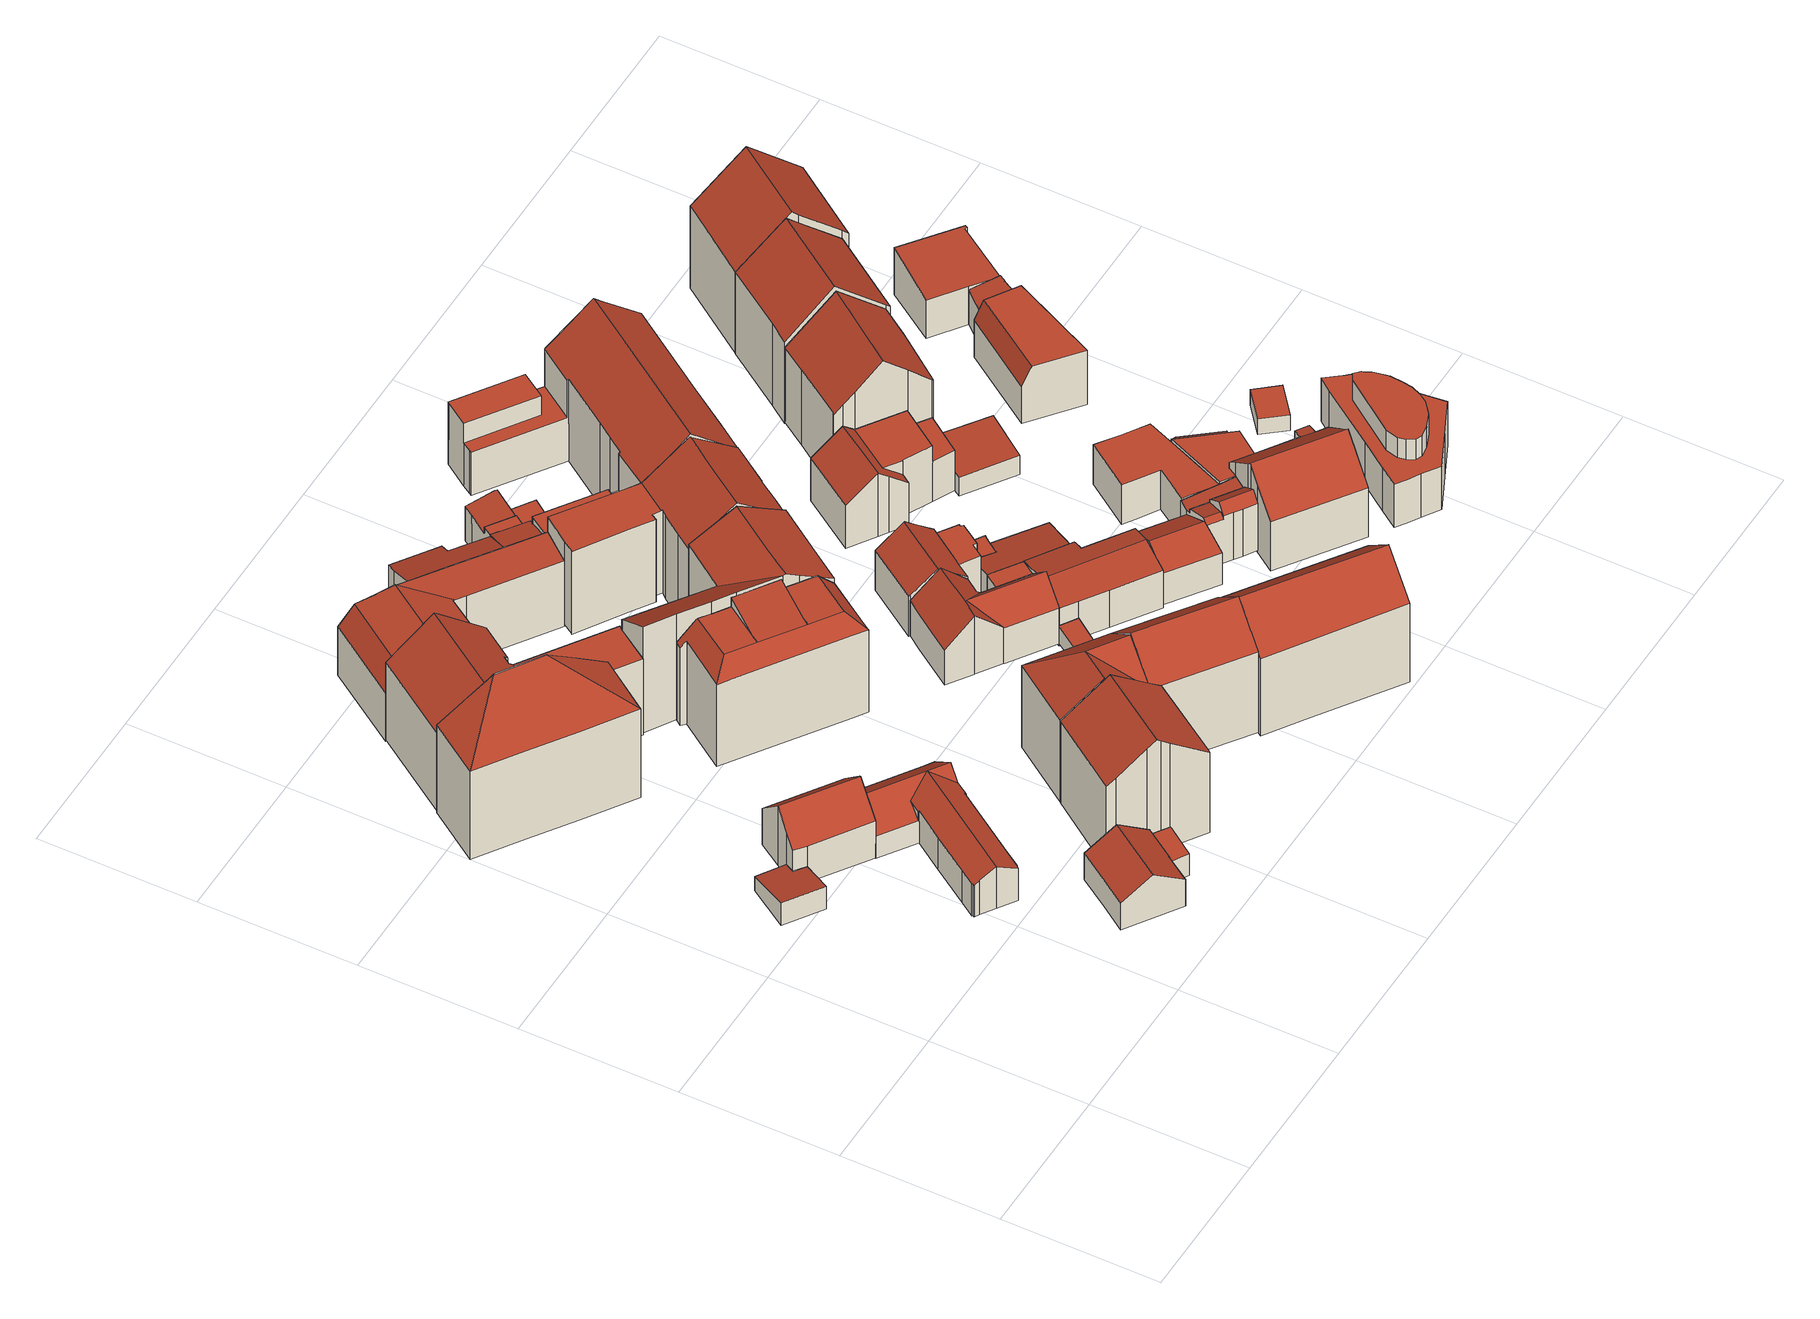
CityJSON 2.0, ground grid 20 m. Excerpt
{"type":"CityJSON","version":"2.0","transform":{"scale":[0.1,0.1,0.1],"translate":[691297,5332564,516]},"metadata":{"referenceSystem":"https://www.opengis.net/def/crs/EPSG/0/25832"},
"CityObjects":{
"building1":{"type":"Building","attributes":{"Gemeindeschluessel":"09162000","HoeheDach":"520.421","HoeheGrund":"516.874","Methode":"2000","NiedrigsteTraufeDesGebaeudes":"518.991","Geometrietyp2DReferenz":"3000","function":"31001_2000","roofType":"2100","measuredHeight":3.55},"geometry":[{"type":"MultiSurface","lod":"2","boundaries":[[[0,1,2,3]],[[1,4,5,2]],[[6,7,5,4]],[[8,9,3,2,5,7]],[[8,7,6,10]],[[10,11,9,8]],[[0,3,9,11]],[[11,10,6,4,1,0]]],"semantics":{"surfaces":[{"type":"WallSurface"},{"type":"RoofSurface"},{"type":"GroundSurface"}],"values":[0,0,0,1,0,0,0,2]}}]},
"building2":{"type":"Building","attributes":{"Gemeindeschluessel":"09162000","HoeheDach":"526.202","HoeheGrund":"516.848","Methode":"2000","NiedrigsteTraufeDesGebaeudes":"522.546","Geometrietyp2DReferenz":"3000","function":"31001_1000","roofType":"3100","measuredHeight":9.35,"storeysAboveGround":2},"geometry":[{"type":"MultiSurface","lod":"2","boundaries":[[[12,13,14,15,16]],[[12,16,1,4,6,17,18,19]],[[6,20,21,17]],[[18,22,23,19]],[[1,24,25,4]],[[19,23,13,12]],[[16,15,24,1]],[[24,15,14,21,20,25]],[[4,25,20,6]],[[14,13,23,22,21]],[[17,21,22,18]]],"semantics":{"surfaces":[{"type":"WallSurface"},{"type":"GroundSurface"},{"type":"RoofSurface"}],"values":[0,1,0,0,0,0,0,2,0,2,0]}}]},
"building3":{"type":"Building","attributes":{"Gemeindeschluessel":"09162000","HoeheDach":"534.670","HoeheGrund":"516.420","Methode":"2000","NiedrigsteTraufeDesGebaeudes":"530.045","Geometrietyp2DReferenz":"3000","function":"31001_1000","roofType":"2100","measuredHeight":18.25,"storeysAboveGround":4},"geometry":[{"type":"MultiSurface","lod":"2","boundaries":[[[26,27,28,29]],[[30,31,32,33,34,35,36,37,38,39,26,29]],[[32,31,30,40,41,42,43,33]],[[40,28,27,44]],[[45,46,47,48,43]],[[35,47,46,36]],[[45,49,44,27,26,39,38,37,36,46]],[[34,48,47,35]],[[42,41,40,44,49,45,43]],[[30,29,28,40]],[[43,48,34,33]]],"semantics":{"surfaces":[{"type":"WallSurface"},{"type":"GroundSurface"},{"type":"RoofSurface"}],"values":[0,1,0,2,2,0,0,0,2,0,0]}}]},
"building4":{"type":"Building","attributes":{"Gemeindeschluessel":"09162000","HoeheDach":"523.417","HoeheGrund":"516.740","Methode":"1000","NiedrigsteTraufeDesGebaeudes":"520.023","Geometrietyp2DReferenz":"3000","function":"31001_1000","roofType":"3100","measuredHeight":6.68,"storeysAboveGround":1},"geometry":[{"type":"MultiSurface","lod":"2","boundaries":[[[50,51,52,53,54,55]],[[56,50,55,57,58,59]],[[60,61,62,63,64]],[[65,62,61,66]],[[58,67,68,69,70,59]],[[63,71,72,64]],[[73,74,60,64,72,53,52]],[[66,61,60,74]],[[71,63,62,65,75,76]],[[77,76,75,78,69,68]],[[66,74,73,52,51,50,56,59,70,69,78,75,65]],[[57,79,77,68,67,58]],[[55,54,53,72,71,76,77,79,57]]],"semantics":{"surfaces":[{"type":"WallSurface"},{"type":"RoofSurface"},{"type":"GroundSurface"}],"values":[0,0,1,0,0,0,0,0,0,0,2,1,1]}}]},
"building5":{"type":"Building","attributes":{"Gemeindeschluessel":"09162000","HoeheDach":"523.202","HoeheGrund":"516.786","Methode":"2000","NiedrigsteTraufeDesGebaeudes":"520.043","Geometrietyp2DReferenz":"3000","function":"31001_1000","roofType":"3200","measuredHeight":6.42,"storeysAboveGround":2},"geometry":[{"type":"MultiSurface","lod":"2","boundaries":[[[80,81,82,83]],[[84,85,81,80]],[[86,87,88,89]],[[90,91,92,93]],[[94,95,96,97]],[[98,99,100,101]],[[102,103,99,98]],[[104,105,106,107]],[[108,109,110,111]],[[112,113,95,94]],[[107,106,113,112]],[[101,100,114,115]],[[97,96,85,84]],[[111,110,87,86]],[[116,89,88,117,118,119]],[[120,121,114,100,99,103,122]],[[123,124,91,90]],[[115,114,121,125]],[[81,120,126,117,88,87,110,109,92,91,124,82]],[[81,85,96,95,113,106,105,127,120]],[[104,107,112,94,97,84,80,83,123,90,93,108,111,86,89,116,102,98,101,115,125]],[[118,117,126]],[[93,92,109,108]],[[102,116,119,122,103]],[[83,82,124,123]],[[127,121,120]],[[120,122,119,118,126]],[[105,104,125,121,127]]],"semantics":{"surfaces":[{"type":"WallSurface"},{"type":"RoofSurface"},{"type":"GroundSurface"}],"values":[0,0,0,0,0,0,0,0,0,0,0,0,0,0,0,1,0,0,1,1,2,0,0,0,0,1,1,0]}}]},
"building6":{"type":"Building","attributes":{"Gemeindeschluessel":"09162000","HoeheDach":"533.600","HoeheGrund":"516.664","Methode":"2000","NiedrigsteTraufeDesGebaeudes":"528.500","Geometrietyp2DReferenz":"3000","function":"31001_1000","roofType":"3100","measuredHeight":16.94,"storeysAboveGround":4},"geometry":[{"type":"MultiSurface","lod":"2","boundaries":[[[128,129,130,131]],[[132,133,134,135]],[[136,137,138,130,129,139,140,141,142,143,144]],[[145,146,147,148]],[[149,131,130,138,150]],[[151,141,140,152]],[[149,150,146,145]],[[153,142,141,151]],[[148,147,133,132]],[[134,133,147,146,150,138,137]],[[152,140,139,154]],[[155,156,157,158]],[[159,155,158,160,153,151,152,154,128,131,149,145,148,132,135]],[[155,159,136,144,156]],[[158,157,161,160]],[[154,139,129,128]],[[159,135,134,137,136]],[[156,144,143,161,157]],[[153,160,161,143,142]]],"semantics":{"surfaces":[{"type":"WallSurface"},{"type":"RoofSurface"},{"type":"GroundSurface"}],"values":[0,0,1,0,0,0,0,0,0,1,0,0,2,0,0,0,0,1,0]}}]},
"building7":{"type":"Building","attributes":{"Gemeindeschluessel":"09162000","HoeheDach":"534.110","HoeheGrund":"516.892","Methode":"2000","NiedrigsteTraufeDesGebaeudes":"529.421","Geometrietyp2DReferenz":"3000","function":"31001_1000","roofType":"3100","measuredHeight":17.22,"storeysAboveGround":4},"geometry":[{"type":"MultiSurface","lod":"2","boundaries":[[[162,163,164,165]],[[165,164,166,167]],[[168,169,170,171]],[[172,173,174,163,162]],[[175,176,177,178]],[[173,170,169,179,177,176,180,181,174]],[[182,179,169,168]],[[183,180,176,175]],[[178,177,179,182]],[[167,166,184,185]],[[171,170,173,172]],[[164,163,174,181,184,166]],[[185,184,181,180,183]],[[185,183,175,178,182,168,171,172,162,165,167]]],"semantics":{"surfaces":[{"type":"WallSurface"},{"type":"RoofSurface"},{"type":"GroundSurface"}],"values":[0,0,0,0,0,1,0,0,0,0,0,1,0,2]}}]},
"building8":{"type":"Building","attributes":{"Gemeindeschluessel":"09162000","HoeheDach":"533.040","HoeheGrund":"516.910","Methode":"2000","NiedrigsteTraufeDesGebaeudes":"528.950","Geometrietyp2DReferenz":"3000","function":"31001_1000","roofType":"2100","measuredHeight":16.13,"storeysAboveGround":3},"geometry":[{"type":"MultiSurface","lod":"2","boundaries":[[[186,187,188,189,190,191]],[[192,193,194]],[[195,196,197,198,199,200,201,202,203,204,205,206,207,208,209,210,211,190,189,188]],[[212,213,214,215,216,192,194]],[[217,216,215,209,208,207,218]],[[219,220,221,201,200,199]],[[211,222,191,190]],[[223,224,225,226,227,228,221,220,219]],[[212,229,213]],[[230,231,232,233,229,193,223,219]],[[192,216,217]],[[203,227,226,204]],[[193,192,217,218,224,223]],[[194,193,229,212]],[[196,195,188,187,234,235]],[[198,197,196,235,232,231,230,219,199]],[[233,186,191,222,236,213,229]],[[202,201,221,228,227,203]],[[214,236,222,211,210,209,215]],[[225,224,218,207,206,205,204,226]],[[236,214,213]],[[232,235,234,187,186,233]]],"semantics":{"surfaces":[{"type":"WallSurface"},{"type":"GroundSurface"},{"type":"RoofSurface"}],"values":[0,0,1,2,0,0,0,2,0,2,0,0,2,0,0,0,2,0,0,0,0,2]}}]},
"building9":{"type":"Building","attributes":{"Gemeindeschluessel":"09162000","HoeheDach":"533.740","HoeheGrund":"517.000","Methode":"2000","NiedrigsteTraufeDesGebaeudes":"529.667","Geometrietyp2DReferenz":"3000","function":"31001_1000","roofType":"3100","measuredHeight":16.74},"geometry":[{"type":"MultiSurface","lod":"2","boundaries":[[[237,238,239,240,241,242]],[[243,244,245,246]],[[247,248,239,238]],[[249,247,238,237,242,250,251]],[[240,243,246,241]],[[239,248,243,240]],[[250,246,245,251]],[[248,247,249,251,245,244]],[[242,241,246,250]],[[248,244,243]]],"semantics":{"surfaces":[{"type":"WallSurface"},{"type":"RoofSurface"},{"type":"GroundSurface"}],"values":[0,1,0,2,1,1,0,0,0,1]}}]},
"building10":{"type":"Building","attributes":{"Gemeindeschluessel":"09162000","HoeheDach":"527.300","HoeheGrund":"516.351","Methode":"2000","NiedrigsteTraufeDesGebaeudes":"523.870","Geometrietyp2DReferenz":"3000","function":"31001_1000","roofType":"3100","measuredHeight":10.95,"storeysAboveGround":3},"geometry":[{"type":"MultiSurface","lod":"2","boundaries":[[[252,253,254,255,256,257]],[[258,259,260,261]],[[262,263,264,265]],[[266,267,268,269,270]],[[271,272,273,274,267,266,264,263,275,258,261,276]],[[252,257,270,269,277,278]],[[274,273,278,277,279]],[[274,279,268,267]],[[273,272,253,252,278]],[[263,262,280,275]],[[275,280,259,258]],[[253,272,271,254]],[[261,260,281,276]],[[264,266,270,257,256,265]],[[255,254,271,276,281]],[[269,268,279,277]],[[262,265,256,255,281,260,259,280]]],"semantics":{"surfaces":[{"type":"RoofSurface"},{"type":"WallSurface"},{"type":"GroundSurface"}],"values":[0,1,1,1,2,0,1,1,1,1,1,1,1,1,1,0,0]}}]},
"building11":{"type":"Building","attributes":{"Gemeindeschluessel":"09162000","HoeheDach":"533.567","HoeheGrund":"516.980","Methode":"1000","NiedrigsteTraufeDesGebaeudes":"530.061","Geometrietyp2DReferenz":"3000","function":"31001_1000","roofType":"3100","measuredHeight":16.59,"storeysAboveGround":4},"geometry":[{"type":"MultiSurface","lod":"2","boundaries":[[[282,283,284,285]],[[284,283,286,287,288,289,290,291,292]],[[293,294,295,296]],[[289,294,293,297,298,290]],[[299,300,301,302,296,295]],[[303,304,305,306]],[[292,291,290,298,307,308]],[[305,304,309,300,299,310,311]],[[312,286,283,282]],[[313,287,286,312]],[[314,303,306,315,316,313,312,282,285,308,307,298,297,293,296,302,301]],[[316,315,306,305,311,288,287,313]],[[303,314,301,300,309,304]],[[288,311,310,299,295,294,289]],[[285,284,292,308]]],"semantics":{"surfaces":[{"type":"WallSurface"},{"type":"RoofSurface"},{"type":"GroundSurface"}],"values":[0,1,0,0,0,0,0,1,0,0,2,0,0,1,0]}}]},
"building12":{"type":"Building","attributes":{"Gemeindeschluessel":"09162000","HoeheDach":"526.362","HoeheGrund":"516.680","Methode":"2000","NiedrigsteTraufeDesGebaeudes":"524.317","Geometrietyp2DReferenz":"3000","function":"31001_2000","roofType":"2100","measuredHeight":9.68},"geometry":[{"type":"MultiSurface","lod":"2","boundaries":[[[317,318,319,320]],[[321,322,323,324]],[[325,326,327,328,319,318,323,322,329]],[[324,323,318,317]],[[330,326,325,331]],[[320,319,328,332]],[[333,321,324,317,320,332,334,330,331]],[[333,329,322,321]],[[332,328,327,334]],[[331,325,329,333]],[[334,327,326,330]]],"semantics":{"surfaces":[{"type":"WallSurface"},{"type":"RoofSurface"},{"type":"GroundSurface"}],"values":[0,0,1,0,0,0,2,0,0,0,0]}}]},
"building13":{"type":"Building","attributes":{"Gemeindeschluessel":"09162000","HoeheDach":"534.043","HoeheGrund":"517.070","Methode":"1000","NiedrigsteTraufeDesGebaeudes":"529.436","Geometrietyp2DReferenz":"3000","function":"31001_1000","roofType":"3100","measuredHeight":16.97,"storeysAboveGround":6},"geometry":[{"type":"MultiSurface","lod":"2","boundaries":[[[335,336,337,338,339,245,340]],[[339,338,341,342,343,245]],[[344,345,346,347,348,349,350,343,342,341]],[[177,351,335,340,352]],[[352,340,245,343,350,349]],[[348,347,351,177,352,349]],[[351,347,346,345,344,341,338,337,336,335]]],"semantics":{"surfaces":[{"type":"RoofSurface"},{"type":"WallSurface"},{"type":"GroundSurface"}],"values":[0,1,2,0,1,1,1]}}]},
"building14":{"type":"Building","attributes":{"Gemeindeschluessel":"09162000","HoeheDach":"526.069","HoeheGrund":"516.646","Methode":"2000","NiedrigsteTraufeDesGebaeudes":"521.933","Geometrietyp2DReferenz":"3000","function":"31001_2000","roofType":"2100","measuredHeight":9.42},"geometry":[{"type":"MultiSurface","lod":"2","boundaries":[[[353,354,355,356,357,358,359]],[[360,359,358,361]],[[362,356,355,363]],[[364,365,366,367]],[[368,369,370,371]],[[364,372,357,356,362,369,368,365]],[[373,353,359,360]],[[374,354,353,373]],[[363,375,370,369,362]],[[374,376,375,363,355,354]],[[361,358,357,372]],[[376,377,378,371,370,375]],[[376,374,373,360,361,372,364,367,379,377]],[[371,378,380,366,365,368]],[[367,366,380,379]],[[379,380,378,377]]],"semantics":{"surfaces":[{"type":"RoofSurface"},{"type":"WallSurface"},{"type":"GroundSurface"}],"values":[0,1,1,1,1,1,1,1,0,1,1,1,2,0,1,1]}}]},
"building15":{"type":"Building","attributes":{"Gemeindeschluessel":"09162000","HoeheDach":"525.768","HoeheGrund":"516.770","Methode":"2000","NiedrigsteTraufeDesGebaeudes":"522.120","Geometrietyp2DReferenz":"3000","function":"31001_1000","roofType":"3100","measuredHeight":9,"storeysAboveGround":2},"geometry":[{"type":"MultiSurface","lod":"2","boundaries":[[[381,382,383,384,385,386,387]],[[388,389,390,391,392,393]],[[394,395,396,397,398,399,400,401,402]],[[403,404,405,382,381,406,407]],[[404,403,408,389,388,393,409,410,411,412,413,414,415,416,417,418,419,420,421,405]],[[387,422,406,381]],[[423,407,406,422,424]],[[416,425,426,417]],[[408,427,390,389]],[[419,385,384,420]],[[410,394,402,411]],[[398,425,416,415,414,399]],[[391,390,427,407,423,424]],[[421,383,382,405]],[[427,408,403,407]],[[392,391,424,422,428,426,425,398,397,396,395]],[[409,393,392,395,394,410]],[[402,401,400,399,414,413,412,411]],[[386,428,422,387]],[[428,386,385,419,418,417,426]],[[420,384,383,421]]],"semantics":{"surfaces":[{"type":"RoofSurface"},{"type":"WallSurface"},{"type":"GroundSurface"}],"values":[0,1,0,1,2,1,0,1,1,1,1,1,0,1,1,0,1,1,1,1,1]}}]},
"building16":{"type":"Building","attributes":{"Gemeindeschluessel":"09162000","HoeheDach":"534.022","HoeheGrund":"516.835","Methode":"2000","NiedrigsteTraufeDesGebaeudes":"529.605","Geometrietyp2DReferenz":"3000","function":"31001_1000","roofType":"3100","measuredHeight":17.19,"storeysAboveGround":4},"geometry":[{"type":"MultiSurface","lod":"2","boundaries":[[[429,430,431,432,433,434,435,436,437]],[[438,439,440,441]],[[442,443,444,445]],[[446,447,448,433,432,431]],[[449,450,451,452]],[[453,434,433,448]],[[454,440,439,455,456,457,451,450,458,459]],[[445,444,460,461]],[[459,458,450,449,462,463]],[[437,436,435,464,465,456,455,460,444,443,466]],[[446,431,430,467]],[[468,469,429,437,466,470]],[[471,465,464,472]],[[467,430,429,469]],[[435,434,453,473,472,464]],[[457,456,465,471,474,475,452,451]],[[476,441,440,454,459,463]],[[477,461,460,455,439,438]],[[447,446,467,469,468,470,442,445,461,477,438,441,476,463,462,449,452,475,474,471,472,473,453,448]],[[470,466,443,442]]],"semantics":{"surfaces":[{"type":"RoofSurface"},{"type":"WallSurface"},{"type":"GroundSurface"}],"values":[0,1,1,1,1,1,0,1,1,0,1,1,1,1,1,1,1,1,2,1]}}]},
"building17":{"type":"Building","attributes":{"Gemeindeschluessel":"09162000","HoeheDach":"519.639","HoeheGrund":"516.960","Methode":"3100","NiedrigsteTraufeDesGebaeudes":"519.639","Geometrietyp2DReferenz":"3000","function":"31001_2000","roofType":"1000","measuredHeight":2.68},"geometry":[{"type":"MultiSurface","lod":"2","boundaries":[[[478,479,480,481]],[[482,483,484,485]],[[483,482,486,479,478]],[[479,486,487,480]],[[481,480,487,485,484]],[[486,482,485,487]],[[483,478,481,484]]],"semantics":{"surfaces":[{"type":"WallSurface"},{"type":"RoofSurface"},{"type":"GroundSurface"}],"values":[0,0,1,0,2,0,0]}}]},
"building18":{"type":"Building","attributes":{"Gemeindeschluessel":"09162000","HoeheDach":"534.024","HoeheGrund":"517.150","Methode":"1000","NiedrigsteTraufeDesGebaeudes":"529.073","Geometrietyp2DReferenz":"3000","function":"31001_1000","roofType":"3100","measuredHeight":16.87,"storeysAboveGround":4},"geometry":[{"type":"MultiSurface","lod":"2","boundaries":[[[488,489,490,491,492,493]],[[491,490,494,495,351,496,492]],[[492,496,351,347,497,493]],[[498,499,489,488,493,497,347,500,345,341,501]],[[351,495,502,503,341,345,500,347]],[[490,489,499,498,504,494]],[[341,503,505,501]],[[494,504,505,503,502,495]],[[501,505,504,498]]],"semantics":{"surfaces":[{"type":"WallSurface"},{"type":"RoofSurface"},{"type":"GroundSurface"}],"values":[0,1,0,2,0,0,0,1,0]}}]},
"building19":{"type":"Building","attributes":{"Gemeindeschluessel":"09162000","HoeheDach":"519.351","HoeheGrund":"516.651","Methode":"2000","NiedrigsteTraufeDesGebaeudes":"519.351","Geometrietyp2DReferenz":"3000","function":"31001_2000","roofType":"1000","measuredHeight":2.7,"storeysAboveGround":1},"geometry":[{"type":"MultiSurface","lod":"2","boundaries":[[[506,507,508,509]],[[510,509,508,511]],[[512,507,506,513]],[[511,508,507,512]],[[510,511,512,513]],[[513,506,509,510]]],"semantics":{"surfaces":[{"type":"RoofSurface"},{"type":"WallSurface"},{"type":"GroundSurface"}],"values":[0,1,1,1,2,1]}}]},
"building20":{"type":"Building","attributes":{"Gemeindeschluessel":"09162000","HoeheDach":"525.710","HoeheGrund":"516.680","Methode":"2000","NiedrigsteTraufeDesGebaeudes":"519.800","Geometrietyp2DReferenz":"3000","function":"31001_1000","roofType":"3100","measuredHeight":9.03,"storeysAboveGround":2},"geometry":[{"type":"MultiSurface","lod":"2","boundaries":[[[514,515,516,517]],[[518,519,520,521]],[[522,523,524,525]],[[526,527,528,529,530,531,532,533]],[[534,523,522,535,536,537]],[[538,533,532,516,515]],[[539,529,528,540]],[[532,531,541,542,517,516]],[[543,544,545,546]],[[525,524,547,548]],[[549,550,520,519,551,545,544,539,540]],[[525,548,552,553,554,555,556,557,558,559,514,517,542,541,560,561,543,546,562,563,564,536,535,522]],[[559,538,515,514]],[[555,554,549,540,528,527,556]],[[564,565,537,536]],[[558,557,526,533,538,559]],[[529,539,544,543,561,560,530]],[[552,548,547,521,520,550,553]],[[556,527,526,557]],[[547,524,523,534,537,565,518,521]],[[541,531,530,560]],[[553,550,549,554]],[[546,545,551,562]],[[519,518,565,564,563,562,551]]],"semantics":{"surfaces":[{"type":"WallSurface"},{"type":"RoofSurface"},{"type":"GroundSurface"}],"values":[0,0,0,1,0,1,0,0,0,0,1,2,0,0,0,0,0,0,0,1,0,0,0,0]}}]},
"building21":{"type":"Building","attributes":{"Gemeindeschluessel":"09162000","HoeheDach":"523.343","HoeheGrund":"516.350","Methode":"1000","NiedrigsteTraufeDesGebaeudes":"522.188","Geometrietyp2DReferenz":"3000","function":"31001_1000","roofType":"3100","measuredHeight":6.99,"storeysAboveGround":2},"geometry":[{"type":"MultiSurface","lod":"2","boundaries":[[[566,567,568,569]],[[570,571,572,573]],[[574,575,576,577,578,579]],[[580,581,582,583]],[[584,568,567,582,581,576,575]],[[585,586,569,568,584,587]],[[588,589,574,579]],[[577,576,581,580]],[[573,572,589,588]],[[586,585,570,573,588,579,578,577,580,583,566,569]],[[583,582,567,566]],[[572,571,587,584,575,574,589]],[[585,587,571,570]]],"semantics":{"surfaces":[{"type":"WallSurface"},{"type":"RoofSurface"},{"type":"GroundSurface"}],"values":[0,0,0,0,1,0,0,0,0,2,0,1,0]}}]},
"building22":{"type":"Building","attributes":{"Gemeindeschluessel":"09162000","HoeheDach":"521.212","HoeheGrund":"516.500","Methode":"1000","NiedrigsteTraufeDesGebaeudes":"519.471","Geometrietyp2DReferenz":"3000","function":"31001_2000","roofType":"2100","measuredHeight":4.71},"geometry":[{"type":"MultiSurface","lod":"2","boundaries":[[[590,591,592,593,594,595,596,597]],[[592,598,599,593]],[[597,600,601,590]],[[594,602,603,595]],[[596,604,600,597]],[[591,605,598,592]],[[593,599,602,594]],[[595,603,604,596]],[[600,604,603,602,599,598,605,601]],[[590,601,605,591]]],"semantics":{"surfaces":[{"type":"GroundSurface"},{"type":"WallSurface"},{"type":"RoofSurface"}],"values":[0,1,1,1,1,1,1,1,2,1]}}]},
"building23":{"type":"Building","attributes":{"Gemeindeschluessel":"09162000","HoeheDach":"534.400","HoeheGrund":"516.656","Methode":"2000","NiedrigsteTraufeDesGebaeudes":"523.450","Geometrietyp2DReferenz":"3000","function":"31001_1000","roofType":"3100","measuredHeight":17.74,"storeysAboveGround":4},"geometry":[{"type":"MultiSurface","lod":"2","boundaries":[[[606,607,608,609]],[[610,611,612,613,606,609,614,615,616,617,618,619,620,621,622,623,624,625,626,627,628,629,630,631,632,633]],[[623,634,635,624]],[[636,637,638,639,635,634,640,641,642,643,644,645,646,647]],[[615,644,643,616]],[[625,639,648,626]],[[649,650,651,652]],[[612,653,649,652,613]],[[628,654,655,629]],[[656,657,658,659]],[[616,643,642,617]],[[660,661,662,655,654,663,648,639,638]],[[631,661,660,632]],[[627,663,654,628]],[[618,617,642,641,664,665]],[[657,666,667,658]],[[630,662,661,631]],[[664,668,669,670,656,659,671,665]],[[672,647,646,673]],[[612,611,636,647,672,653]],[[610,637,636,611]],[[625,624,635,639]],[[606,613,652,651,674,607]],[[675,650,649,653]],[[622,621,667,666,670,669]],[[674,651,650,675]],[[610,633,632,660,638,637]],[[614,609,608,673,646,645]],[[629,655,662,630]],[[664,641,640,668]],[[614,645,644,615]],[[626,648,663,627]],[[618,665,671,619]],[[620,658,667,621]],[[675,653,672,673,608,607,674]],[[670,666,657,656]],[[623,622,669,668,640,634]],[[620,619,671,659,658]]],"semantics":{"surfaces":[{"type":"WallSurface"},{"type":"GroundSurface"},{"type":"RoofSurface"}],"values":[0,1,0,2,0,0,2,0,0,0,0,2,0,0,0,2,0,2,0,0,0,0,0,0,0,0,0,0,0,0,0,0,0,0,2,0,0,0]}}]},
"building24":{"type":"Building","attributes":{"Gemeindeschluessel":"09162000","HoeheDach":"523.714","HoeheGrund":"516.880","Methode":"1000","NiedrigsteTraufeDesGebaeudes":"521.794","Geometrietyp2DReferenz":"3000","function":"31001_1000","roofType":"3100","measuredHeight":6.83,"storeysAboveGround":1},"geometry":[{"type":"MultiSurface","lod":"2","boundaries":[[[676,677,678,679,680,681,682]],[[683,684,677,676,682,685]],[[686,687,679,688]],[[689,690,691,692]],[[693,678,677,684]],[[682,681,680,690,689,694,695,685]],[[688,693,684,683,685,695,694,689,692,686]],[[679,687,691,690,680]],[[688,679,678,693]],[[692,691,687,686]]],"semantics":{"surfaces":[{"type":"RoofSurface"},{"type":"WallSurface"},{"type":"GroundSurface"}],"values":[0,1,1,1,1,1,2,0,1,1]}}]},
"building25":{"type":"Building","attributes":{"Gemeindeschluessel":"09162000","HoeheDach":"526.496","HoeheGrund":"516.726","Methode":"2000","NiedrigsteTraufeDesGebaeudes":"522.890","Geometrietyp2DReferenz":"3000","function":"31001_1000","roofType":"3100","measuredHeight":9.77,"storeysAboveGround":3},"geometry":[{"type":"MultiSurface","lod":"2","boundaries":[[[696,697,698,699]],[[700,701,702,703]],[[704,705,706,707]],[[708,709,701,700]],[[708,710,711,712,713,709]],[[713,712,714]],[[715,716,717,718]],[[719,720,721,722]],[[723,724,720,719]],[[725,726,724,723]],[[698,697,717,716,704,707]],[[721,720,724,726,702]],[[703,702,726,725]],[[727,722,721,728,729]],[[715,727,729,705,704,716]],[[712,711,706,705,729,728,714]],[[710,708,700,703,725,723,719,722,727,715,718,696,699]],[[718,717,697,696]],[[721,702,701,709,713,714,728]],[[710,699,698,707,706,711]]],"semantics":{"surfaces":[{"type":"WallSurface"},{"type":"RoofSurface"},{"type":"GroundSurface"}],"values":[0,0,0,0,0,0,0,0,0,0,1,1,0,0,0,1,2,0,1,0]}}]},
"building26":{"type":"Building","attributes":{"Gemeindeschluessel":"09162000","HoeheDach":"525.200","HoeheGrund":"516.679","Methode":"2000","NiedrigsteTraufeDesGebaeudes":"522.512","Geometrietyp2DReferenz":"3000","function":"31001_2000","roofType":"1000","measuredHeight":8.52},"geometry":[{"type":"MultiSurface","lod":"2","boundaries":[[[730,731,732,733,734,735,736,737,738,739,740,741,742]],[[743,744,745,746,747,748]],[[740,749,750,741]],[[751,752,753,754,678]],[[733,755,756,734]],[[737,736,754,753,745,744,757]],[[741,750,758,742]],[[759,756,755,760,761,762]],[[759,762,747,746,752,751]],[[735,734,756,759,751,678]],[[730,742,758,743,748,763]],[[737,757,764,738]],[[732,760,755,733]],[[730,763,765,731]],[[732,731,765,761,760]],[[739,766,749,740]],[[746,745,753,752]],[[761,765,763,748,747,762]],[[738,764,766,739]],[[743,758,750,749,766,764,757,744]],[[735,678,754,736]]],"semantics":{"surfaces":[{"type":"GroundSurface"},{"type":"WallSurface"},{"type":"RoofSurface"}],"values":[0,1,1,2,1,1,1,2,1,1,1,1,1,1,1,1,2,2,1,2,1]}}]},
"building27":{"type":"Building","attributes":{"Gemeindeschluessel":"09162000","HoeheDach":"522.781","HoeheGrund":"516.700","Methode":"1000","NiedrigsteTraufeDesGebaeudes":"522.781","Geometrietyp2DReferenz":"3000","function":"31001_2000","roofType":"1000","measuredHeight":6.08,"storeysAboveGround":2},"geometry":[{"type":"MultiSurface","lod":"2","boundaries":[[[767,768,769,770]],[[771,772,773,774,767,770]],[[775,776,773,772,777,739]],[[774,773,776,775,778,749,779,780,781,782,768,767]],[[782,781,783,784,769,768]],[[741,785,783,781,780,779]],[[786,740,749,778,775,739]],[[741,779,749,740]],[[785,741,740,786,739,777,772,771,770,769,784,783]]],"semantics":{"surfaces":[{"type":"WallSurface"},{"type":"RoofSurface"},{"type":"GroundSurface"}],"values":[0,0,0,1,0,0,0,0,2]}}]},
"building28":{"type":"Building","attributes":{"Gemeindeschluessel":"09162000","HoeheDach":"528.400","HoeheGrund":"516.435","Methode":"2000","NiedrigsteTraufeDesGebaeudes":"523.711","Geometrietyp2DReferenz":"3000","function":"31001_1000","roofType":"3100","measuredHeight":11.96,"storeysAboveGround":2},"geometry":[{"type":"MultiSurface","lod":"2","boundaries":[[[787,788,789,790]],[[791,792,793,794]],[[795,796,797,798]],[[799,800,797,796,801]],[[790,789,802,803]],[[804,805,806,807]],[[808,803,802,809,810]],[[808,810,811,812]],[[812,811,813,814]],[[815,787,790,803,808,812,814,816,817,795,798,818,804,807,791,794]],[[798,797,800,818]],[[815,794,793,819,820]],[[819,793,792,806,805,799,801,821,822,813,811,810,809]],[[804,818,800,799,805]],[[807,806,792,791]],[[814,813,822,816]],[[795,817,821,801,796]],[[815,820,788,787]],[[820,819,809,802,789,788]],[[816,822,821,817]]],"semantics":{"surfaces":[{"type":"WallSurface"},{"type":"RoofSurface"},{"type":"GroundSurface"}],"values":[0,0,0,1,0,0,0,0,0,2,0,0,1,0,0,0,0,0,1,0]}}]},
"building29":{"type":"Building","attributes":{"Gemeindeschluessel":"09162000","HoeheDach":"519.999","HoeheGrund":"516.687","Methode":"2000","NiedrigsteTraufeDesGebaeudes":"519.603","Geometrietyp2DReferenz":"3000","function":"31001_2000","roofType":"1000","measuredHeight":3.31,"storeysAboveGround":1},"geometry":[{"type":"MultiSurface","lod":"2","boundaries":[[[823,824,825,826,827,828]],[[829,696,718,830,831,832]],[[831,824,823,832]],[[830,825,824,831]],[[832,823,828,829]],[[829,828,827,696]],[[718,826,825,830]],[[696,827,826,718]]],"semantics":{"surfaces":[{"type":"RoofSurface"},{"type":"GroundSurface"},{"type":"WallSurface"}],"values":[0,1,2,2,2,2,2,2]}}]},
"building30":{"type":"Building","attributes":{"Gemeindeschluessel":"09162000","HoeheDach":"534.310","HoeheGrund":"516.812","Methode":"2000","NiedrigsteTraufeDesGebaeudes":"528.403","Geometrietyp2DReferenz":"3000","function":"31001_1000","roofType":"3100","measuredHeight":17.5,"storeysAboveGround":4},"geometry":[{"type":"MultiSurface","lod":"2","boundaries":[[[833,834,835,836]],[[837,838,836,835]],[[839,840,841,842]],[[843,844,845,846]],[[847,848,849,850,851]],[[852,840,839,853,854]],[[849,845,844,841,840,852,850]],[[855,856,834,833]],[[847,855,833,836,838,853,839,842,843,846,848]],[[847,851,856,855]],[[837,835,834,856,851,850,852,854]],[[842,841,844,843]],[[838,837,854,853]],[[846,845,849,848]]],"semantics":{"surfaces":[{"type":"WallSurface"},{"type":"RoofSurface"},{"type":"GroundSurface"}],"values":[0,0,0,0,0,0,1,0,2,0,1,0,0,0]}}]},
"building31":{"type":"Building","attributes":{"Gemeindeschluessel":"09162000","HoeheDach":"523.200","HoeheGrund":"517.027","Methode":"2000","NiedrigsteTraufeDesGebaeudes":"520.300","Geometrietyp2DReferenz":"3000","function":"31001_1000","roofType":"1000","measuredHeight":6.17,"storeysAboveGround":2},"geometry":[{"type":"MultiSurface","lod":"2","boundaries":[[[857,858,859,860]],[[861,862,863,864]],[[865,866,867,868]],[[869,870,864,871]],[[872,873,874,875]],[[875,874,870,869]],[[860,859,876,877]],[[868,867,858,857]],[[871,864,863,866,865]],[[864,870,874,873,878,879,861]],[[877,876,862,861,880]],[[881,878,873,872]],[[859,858,867,866,863,862,876]],[[880,861,879,882]],[[882,879,878,881]],[[871,865,868,857,860,877,880,882,881,872,875,869]]],"semantics":{"surfaces":[{"type":"WallSurface"},{"type":"RoofSurface"},{"type":"GroundSurface"}],"values":[0,0,0,0,0,0,0,0,0,1,0,0,1,0,0,2]}}]},
"building32":{"type":"Building","attributes":{"Gemeindeschluessel":"09162000","HoeheDach":"526.340","HoeheGrund":"516.529","Methode":"2000","NiedrigsteTraufeDesGebaeudes":"523.200","Geometrietyp2DReferenz":"3000","function":"31001_1000","roofType":"1000","measuredHeight":9.81,"storeysAboveGround":3},"geometry":[{"type":"MultiSurface","lod":"2","boundaries":[[[883,884,885,886]],[[887,888,889,890]],[[891,892,888,887]],[[890,889,893,894]],[[895,896,897,898]],[[897,896,899,900,901,902,893,889,888,892,885,884,903,904,905,906]],[[907,904,903,908]],[[909,910,911,912]],[[913,914,915,916]],[[917,918,919,920,912,911]],[[921,900,899,922]],[[919,918,914,913]],[[923,924,925,926,927,928]],[[908,903,884,883]],[[929,905,904,907]],[[913,916,924,923,928,930,931,932,933,909,912,920,919]],[[928,927,934,930]],[[926,925,915,914,918,917,911,910,935,936,937,934,927],[929,907,908,883,886,891,887,890,894,938,939,921,922,895,898,940]],[[886,885,892,891]],[[894,893,902,938]],[[940,906,905,929]],[[939,901,900,921]],[[931,937,936,932]],[[932,936,935,933]],[[898,897,906,940]],[[930,934,937,931]],[[922,899,896,895]],[[938,902,901,939]],[[933,935,910,909]],[[916,915,925,924]]],"semantics":{"surfaces":[{"type":"WallSurface"},{"type":"RoofSurface"},{"type":"GroundSurface"}],"values":[0,0,0,0,0,1,0,0,0,0,0,0,0,0,0,2,0,1,0,0,0,0,0,0,0,0,0,0,0,0]}}]},
"building33":{"type":"Building","attributes":{"Gemeindeschluessel":"09162000","HoeheDach":"535.000","HoeheGrund":"516.610","Methode":"2000","NiedrigsteTraufeDesGebaeudes":"528.800","Geometrietyp2DReferenz":"3000","function":"31001_1000","roofType":"3100","measuredHeight":18.39,"storeysAboveGround":4},"geometry":[{"type":"MultiSurface","lod":"2","boundaries":[[[941,942,943,944]],[[945,946,947,948,949]],[[950,951,952,953]],[[949,948,951,950]],[[954,955,956,957]],[[947,958,952,951,948]],[[957,956,946,945]],[[953,952,958,942,941]],[[944,943,955,954]],[[953,941,944,954,957,945,949,950]],[[946,956,955,943,942,958,947]]],"semantics":{"surfaces":[{"type":"WallSurface"},{"type":"RoofSurface"},{"type":"GroundSurface"}],"values":[0,0,0,0,0,1,0,0,0,2,1]}}]},
"building34":{"type":"Building","attributes":{"Gemeindeschluessel":"09162000","HoeheDach":"525.200","HoeheGrund":"516.786","Methode":"2000","NiedrigsteTraufeDesGebaeudes":"522.506","Geometrietyp2DReferenz":"3000","function":"31001_2000","roofType":"1000","measuredHeight":8.41},"geometry":[{"type":"MultiSurface","lod":"2","boundaries":[[[959,960,961,962,963,964]],[[965,959,964,966]],[[966,964,963,967]],[[968,967,969,970]],[[961,970,969,962]],[[961,960,971,968,970]],[[966,967,968,971,965]],[[962,969,967,963]],[[959,965,971,960]]],"semantics":{"surfaces":[{"type":"GroundSurface"},{"type":"WallSurface"},{"type":"RoofSurface"}],"values":[0,1,1,2,1,1,2,1,1]}}]},
"building35":{"type":"Building","attributes":{"Gemeindeschluessel":"09162000","HoeheDach":"519.451","HoeheGrund":"517.051","Methode":"1000","NiedrigsteTraufeDesGebaeudes":"519.451","Geometrietyp2DReferenz":"3000","function":"31001_2000","roofType":"1000","measuredHeight":2.4,"storeysAboveGround":1},"geometry":[{"type":"MultiSurface","lod":"2","boundaries":[[[972,973,974,975]],[[975,976,977,972]],[[974,978,976,975]],[[973,979,978,974]],[[972,977,979,973]],[[978,979,977,976]]],"semantics":{"surfaces":[{"type":"GroundSurface"},{"type":"WallSurface"},{"type":"RoofSurface"}],"values":[0,1,1,1,1,2]}}]},
"building36":{"type":"Building","attributes":{"Gemeindeschluessel":"09162000","HoeheDach":"535.565","HoeheGrund":"516.724","Methode":"1000","NiedrigsteTraufeDesGebaeudes":"529.332","Geometrietyp2DReferenz":"3000","function":"31001_1000","roofType":"3100","measuredHeight":18.84},"geometry":[{"type":"MultiSurface","lod":"2","boundaries":[[[980,981,982,983]],[[983,982,984,985]],[[986,984,982,981,987,988]],[[989,990,991,992]],[[983,985,993,994,989,992,995,980]],[[988,987,991,990]],[[985,984,986,993]],[[994,993,986,988,990,989]],[[987,981,980,995,992,991]]],"semantics":{"surfaces":[{"type":"WallSurface"},{"type":"RoofSurface"},{"type":"GroundSurface"}],"values":[0,0,1,0,2,1,0,0,0]}}]},
"building37":{"type":"Building","attributes":{"Gemeindeschluessel":"09162000","HoeheDach":"523.014","HoeheGrund":"516.870","Methode":"1000","NiedrigsteTraufeDesGebaeudes":"522.216","Geometrietyp2DReferenz":"3000","function":"31001_2000","roofType":"9999","measuredHeight":6.14},"geometry":[{"type":"MultiSurface","lod":"2","boundaries":[[[996,997,998,999,1000,1001,1002,1003,1004]],[[1005,998,997,1006]],[[1007,1000,999,1008]],[[1008,999,998,1005]],[[1009,1004,1003,1010]],[[1007,1011,1012,1002,1001,1000]],[[1011,1007,1008,1005,1006,1013,1009,1010,1012]],[[1010,1003,1002,1012]],[[1013,1006,997,996,1004,1009]]],"semantics":{"surfaces":[{"type":"RoofSurface"},{"type":"WallSurface"},{"type":"GroundSurface"}],"values":[0,1,1,1,1,1,2,1,1]}}]},
"building38":{"type":"Building","attributes":{"Gemeindeschluessel":"09162000","HoeheDach":"524.081","HoeheGrund":"516.750","Methode":"2000","NiedrigsteTraufeDesGebaeudes":"522.669","Geometrietyp2DReferenz":"3000","function":"31001_2000","roofType":"2100","measuredHeight":7.33},"geometry":[{"type":"MultiSurface","lod":"2","boundaries":[[[1014,1015,1016,1017]],[[1018,1019,1020,1021]],[[1017,1016,1022,1023]],[[1020,1019,1024,1025,1022,1016,1015]],[[1014,1017,1023,1026,1027,1018,1021]],[[1023,1022,1025,1026]],[[1021,1020,1015,1014]],[[1027,1024,1019,1018]],[[1026,1025,1024,1027]]],"semantics":{"surfaces":[{"type":"WallSurface"},{"type":"RoofSurface"},{"type":"GroundSurface"}],"values":[0,0,0,1,2,0,0,0,0]}}]}
},
"vertices":[
[119,393,9],[144,431,9],[144,431,34],[119,393,44],[130,441,9],[130,441,34],[139,454,9],[139,454,30],[106,475,30],[73,424,44],[106,475,9],[73,424,9],
[234,415,9],[234,415,102],[234,414,102],[213,384,66],[213,384,9],[151,471,9],[171,502,9],[255,445,9],[139,454,81],[151,471,102],[171,502,65],[255,445,65],[144,431,65],[130,441,66],
[188,743,4],[188,743,165],[220,721,141],[220,721,4],[174,655,4],[112,696,4],[58,733,4],[1,771,4],[46,838,4],[77,817,4],[100,801,4],[104,799,4],[158,763,4],[158,762,4],[174,655,141],[112,696,141],[58,733,141],[1,771,141],[158,762,187],[104,799,187],[100,801,184],[77,817,165],[46,838,140],[158,763,187],
[314,54,7],[335,86,7],[336,87,7],[336,87,48],[335,86,48],[314,54,48],[281,76,7],[281,76,74],[248,98,48],[248,98,7],[357,73,40],[382,109,40],[383,111,40],[362,125,40],[336,86,40],[383,111,7],[382,109,7],[270,131,48],[296,170,48],[296,170,7],[270,131,7],[362,125,47],[336,86,47],[336,86,7],[357,73,7],[362,125,7],[362,125,48],[329,148,74],[329,148,7],[303,109,74],
[210,232,8],[210,232,72],[193,243,61],[193,243,8],[232,217,8],[232,217,58],[232,317,8],[232,317,57],[257,354,57],[257,354,8],[188,249,8],[188,249,57],[187,250,57],[187,250,8],[235,220,8],[235,220,58],[234,219,58],[234,219,8],[255,445,8],[255,445,40],[333,392,40],[333,392,8],[234,415,8],[234,415,72],[305,322,8],[305,322,57],[304,323,58],[304,323,8],[188,251,8],[188,251,57],[200,269,57],[200,269,8],[247,238,8],[247,238,58],[346,384,40],[346,384,8],[213,384,8],[257,355,56],[257,355,41],[213,384,42],[302,369,72],[326,353,72],[234,414,72],[187,247,8],[187,247,57],[326,353,8],[267,370,56],[315,338,57],
[182,829,7],[182,829,129],[176,820,129],[176,820,7],[220,721,7],[220,721,125],[188,743,125],[188,743,7],[100,801,171],[148,770,125],[180,817,125],[186,827,125],[215,870,125],[212,872,128],[168,903,172],[164,906,176],[95,804,176],[284,739,7],[284,739,125],[256,697,125],[256,697,7],[288,744,7],[288,744,125],[212,872,7],[215,870,7],[168,903,7],[186,827,7],[77,817,7],[77,817,157],[46,838,127],[46,838,7],[100,801,7],[114,939,7],[114,939,127],
[361,128,9],[361,128,172],[330,149,144],[330,149,9],[320,156,136],[320,156,9],[423,84,9],[423,84,134],[383,111,170],[383,111,9],[374,118,9],[374,118,178],[371,121,181],[474,187,9],[474,187,145],[485,179,136],[485,179,9],[425,87,134],[438,211,177],[434,214,181],[425,87,9],[438,211,9],[384,248,136],[384,248,9],
[433,578,156],[449,566,136],[449,566,9],[433,578,9],[415,590,9],[415,590,156],[318,595,156],[312,586,156],[312,586,154],[415,515,9],[404,498,9],[388,509,9],[267,592,9],[251,603,9],[263,620,9],[292,663,9],[291,664,9],[287,668,9],[292,675,9],[296,672,9],[312,661,9],[326,651,9],[346,637,9],[351,634,9],[397,603,9],[398,602,9],[363,551,154],[368,560,156],[397,603,170],[351,634,170],[346,637,170],[346,637,156],[326,651,156],[251,603,136],[263,620,136],[292,663,137],[398,602,156],[278,609,156],[312,661,156],[296,672,136],[292,675,130],[287,668,129],[291,664,136],[363,551,156],[267,592,136],[388,509,137],[404,498,137],[399,526,156],[415,515,136],[404,498,136],[397,603,156],
[429,218,10],[438,211,10],[438,211,169],[429,218,177],[384,249,137],[384,249,10],[455,257,177],[501,226,177],[527,265,137],[437,326,137],[474,187,10],[474,187,137],[501,226,10],[437,326,10],[527,265,10],
[172,900,113],[212,872,106],[250,931,106],[252,929,106],[235,993,113],[235,994,113],[386,888,4],[386,888,113],[362,854,106],[362,854,4],[287,957,113],[287,957,4],[251,982,4],[251,982,113],[215,1007,4],[178,1034,4],[178,1034,79],[194,1022,106],[215,1007,110],[250,931,4],[212,872,4],[168,903,4],[114,939,4],[347,915,4],[264,921,4],[130,928,106],[168,903,112],[114,939,79],[347,915,113],[264,921,106],
[326,651,10],[326,651,174],[292,675,174],[292,675,10],[351,634,175],[398,602,175],[399,601,175],[377,673,142],[284,739,141],[283,737,142],[256,697,175],[378,673,10],[378,673,143],[418,730,143],[418,730,10],[377,673,10],[284,739,10],[466,697,176],[515,663,143],[515,663,10],[466,697,10],[449,566,10],[449,566,143],[415,590,166],[415,590,10],[283,737,10],[256,697,10],[476,606,143],[427,639,176],[401,600,176],[351,634,10],[398,602,10],[476,606,10],[401,600,10],[399,601,10],
[326,1000,7],[326,1000,83],[337,993,83],[337,993,7],[275,1018,7],[275,1018,88],[283,1029,84],[283,1029,7],[287,957,104],[347,915,104],[371,951,88],[329,981,88],[251,982,104],[347,915,7],[287,957,7],[329,981,7],[251,982,7],[371,951,7],
[607,150,180],[607,151,179],[633,190,135],[634,191,134],[594,219,135],[501,226,180],[634,191,11],[594,219,11],[527,265,11],[633,190,11],[607,151,11],[607,150,11],[581,111,11],[485,179,11],[474,187,11],[501,226,11],[581,111,136],[474,187,136],
[386,888,101],[407,918,93],[410,923,91],[379,945,91],[379,945,92],[371,951,91],[347,915,101],[347,915,6],[371,951,6],[379,945,69],[410,923,69],[414,998,6],[414,998,59],[423,1011,59],[423,1011,6],[397,973,59],[397,973,69],[429,951,69],[429,951,67],[379,945,6],[386,888,6],[407,918,6],[417,933,69],[417,933,6],[455,989,6],[455,989,67],[453,991,6],[453,991,67],
[630,419,61],[642,437,61],[610,459,61],[605,462,61],[593,444,61],[577,456,61],[576,455,61],[542,405,8],[596,368,8],[596,368,63],[542,405,63],[541,406,64],[541,406,8],[511,426,97],[512,426,98],[529,450,98],[546,476,98],[558,494,98],[529,516,62],[515,496,62],[498,471,62],[481,446,62],[613,393,8],[630,419,8],[642,437,8],[630,419,62],[613,393,93],[597,368,8],[512,426,8],[511,426,8],[481,446,8],[498,471,8],[515,496,8],[529,516,8],[558,494,8],[585,475,8],[573,458,8],[577,456,8],[593,444,8],[605,462,8],[610,459,8],[576,455,62],[559,430,93],[532,448,93],[585,475,66],[573,458,66],[597,368,63],[577,456,62],
[515,663,136],[530,685,136],[546,710,136],[547,710,136],[579,758,136],[531,790,179],[531,791,180],[498,743,180],[467,697,180],[444,790,8],[444,790,136],[440,783,136],[440,783,8],[433,752,8],[433,752,136],[449,776,136],[449,776,8],[546,710,8],[547,710,8],[579,758,8],[362,854,8],[362,854,136],[386,888,136],[386,888,8],[531,790,8],[412,801,136],[454,784,136],[481,824,136],[462,836,136],[353,840,136],[352,839,136],[455,783,137],[455,783,8],[353,840,8],[352,839,8],[527,793,177],[483,822,138],[418,730,136],[530,685,8],[467,697,8],[515,663,8],[418,730,8],[483,822,8],[527,793,8],[531,791,8],[481,824,8],[462,836,8],[412,801,8],[454,784,8],
[595,324,36],[576,338,36],[576,338,10],[595,324,10],[597,368,36],[617,355,36],[617,355,10],[597,368,10],[596,368,36],[596,368,10],
[628,72,11],[728,4,11],[728,4,133],[628,72,131],[577,106,131],[577,106,11],[755,45,180],[606,149,180],[578,107,131],[578,107,11],[756,46,11],[755,45,11],[606,149,11],[784,87,11],[607,151,178],[634,191,132],[756,46,179],[784,87,132],
[474,937,34],[490,960,34],[457,982,34],[441,959,34],[441,959,7],[457,982,7],[490,960,7],[474,937,7],
[528,517,7],[528,517,69],[572,583,69],[572,583,7],[657,520,38],[657,520,63],[640,494,63],[640,494,38],[676,504,7],[676,504,38],[670,496,38],[670,496,7],[585,475,69],[600,498,69],[600,497,69],[631,543,69],[612,556,87],[602,563,97],[601,563,97],[556,496,97],[675,505,38],[675,505,7],[660,514,7],[660,514,38],[529,516,70],[631,543,63],[600,497,63],[602,563,7],[601,563,7],[631,542,7],[631,542,63],[656,525,63],[656,525,7],[659,480,38],[659,480,7],[625,481,63],[636,497,63],[654,523,63],[640,494,7],[636,497,7],[625,481,7],[600,497,7],[600,498,7],[585,475,7],[556,496,7],[529,516,7],[612,556,7],[631,543,7],[654,523,7],[657,520,7],[662,517,7],[662,517,38],
[686,390,4],[686,390,66],[741,353,66],[741,353,4],[648,334,4],[648,334,62],[617,355,62],[617,355,4],[613,393,70],[619,402,73],[642,437,62],[642,437,4],[619,402,4],[613,393,4],[694,403,4],[694,403,62],[694,402,62],[694,402,4],[726,331,73],[703,297,4],[726,331,4],[703,297,62],[597,368,4],[597,368,62],
[610,459,5],[625,481,5],[636,497,5],[659,480,5],[670,496,5],[730,454,5],[694,403,5],[642,437,5],[636,497,40],[659,480,40],[642,437,52],[610,459,52],[670,496,35],[730,454,35],[694,403,52],[625,481,45],
[407,918,7],[407,918,74],[417,933,74],[417,933,7],[527,793,7],[483,822,7],[462,836,7],[386,888,7],[513,868,7],[528,889,7],[540,908,7],[583,971,7],[485,1038,7],[487,1041,7],[494,1052,7],[515,1083,7],[593,1030,7],[613,1016,7],[640,997,7],[661,983,7],[671,976,7],[710,951,7],[637,843,7],[603,792,7],[589,771,7],[580,758,7],[579,758,7],[531,790,7],[613,1016,134],[640,997,163],[483,822,134],[527,793,179],[531,790,184],[661,983,184],[612,1017,132],[582,972,132],[583,971,134],[540,908,134],[528,889,134],[513,868,134],[512,869,132],[482,823,132],[671,976,173],[462,836,104],[482,866,104],[406,918,104],[386,888,104],[462,836,74],[637,843,133],[603,792,133],[572,999,74],[572,999,104],[494,1052,104],[494,1052,74],[579,758,134],[580,758,133],[589,771,133],[710,951,133],[582,972,74],[485,1038,74],[592,1030,104],[515,1083,104],[612,1017,74],[593,1030,74],[592,1030,74],[487,1041,74],[482,823,74],[512,869,74],[406,918,74],[482,866,74],
[705,296,58],[761,256,58],[775,283,75],[777,287,77],[722,325,77],[713,312,68],[703,297,58],[705,296,9],[761,256,9],[703,297,9],[794,318,9],[794,318,58],[777,287,9],[741,353,9],[741,353,59],[742,354,58],[742,354,9],[775,283,9],[722,325,9],[713,312,9],
[747,581,7],[747,581,69],[721,594,69],[721,594,7],[656,613,7],[656,613,94],[645,620,105],[645,620,7],[754,644,69],[754,644,94],[720,594,94],[720,594,69],[676,599,7],[676,599,73],[685,612,7],[685,612,94],[684,611,94],[684,611,73],[664,625,94],[755,644,7],[755,644,69],[779,627,69],[779,627,7],[681,695,7],[681,695,96],[690,689,105],[690,689,7],[658,711,7],[658,711,73],[612,642,7],[612,642,73],[702,680,7],[701,681,94],[702,680,94],
[841,268,7],[838,263,7],[827,248,7],[811,258,7],[802,264,7],[775,283,7],[778,287,7],[794,318,7],[803,331,7],[804,330,7],[832,311,7],[842,304,7],[859,293,7],[846,275,71],[791,313,65],[791,313,71],[811,299,71],[811,299,75],[846,275,75],[832,311,68],[842,304,69],[792,271,75],[796,277,80],[779,289,80],[778,287,78],[811,258,80],[802,264,80],[794,318,65],[859,293,71],[792,271,80],[827,248,80],[833,257,92],[798,280,92],[841,268,82],[803,331,65],[838,263,86],[804,330,65],
[790,397,68],[829,454,68],[829,454,7],[790,397,7],[808,385,7],[830,371,7],[830,371,68],[808,385,68],[804,330,68],[830,370,68],[830,370,7],[813,324,68],[842,304,68],[861,350,68],[887,415,68],[857,434,68],[887,415,7],[857,434,7],[861,350,7],[813,324,7],
[809,222,4],[809,222,80],[827,248,108],[827,248,4],[948,213,4],[948,213,106],[940,202,117],[940,202,4],[940,259,4],[940,259,79],[946,268,77],[946,268,4],[953,246,80],[961,258,77],[938,257,80],[838,263,123],[838,263,4],[952,246,4],[952,246,81],[965,237,81],[965,237,4],[841,268,4],[838,264,124],[841,268,119],[859,293,93],[859,293,4],[866,305,81],[866,305,4],[906,154,4],[894,286,4],[938,256,4],[961,258,4],[936,196,124],[906,154,80],[938,256,81],[894,286,81],
[803,531,36],[839,584,40],[780,626,40],[779,627,40],[747,581,37],[742,573,36],[742,573,7],[780,626,7],[839,584,7],[803,531,7],
[681,695,8],[681,695,126],[683,697,127],[683,697,8],[726,760,125],[726,760,8],[850,724,8],[850,724,127],[827,689,126],[827,689,8],[780,626,8],[780,626,127],[779,627,128],[779,627,8],[702,680,8],[755,644,8],[755,644,156],[731,661,183],[702,680,151],[800,758,183],[748,793,8],[748,793,124],[690,689,8],[690,689,137],
[866,305,10],[866,305,72],[859,293,72],[859,293,10],[874,382,43],[874,382,72],[921,323,72],[921,323,43],[896,288,10],[896,288,72],[894,286,72],[894,286,10],[927,332,10],[927,332,43],[921,323,10],[904,393,10],[904,393,43],[939,349,43],[939,349,10],[842,304,72],[842,304,10],[884,400,43],[882,401,43],[874,382,10],[884,400,10],[882,401,10],
[1038,236,72],[1038,236,103],[1043,226,103],[1043,226,72],[1046,189,72],[1046,189,103],[1044,176,103],[1044,176,72],[1047,205,72],[1047,205,103],[1039,164,103],[1039,164,72],[976,134,72],[976,134,103],[971,143,103],[971,143,72],[984,130,103],[999,133,103],[1016,140,103],[1032,153,103],[1031,243,103],[1022,238,103],[973,169,103],[969,153,103],[1022,238,72],[1031,243,72],[1050,265,5],[1050,265,72],[1058,256,72],[1058,256,5],[1025,125,5],[1025,125,72],[980,104,72],[980,104,5],[1064,199,72],[1070,146,72],[1070,146,5],[1064,199,5],[999,133,72],[984,130,72],[944,127,5],[959,118,5],[959,118,72],[944,127,72],[931,136,72],[931,136,5],[973,169,72],[947,159,5],[973,196,5],[1022,267,5],[1035,284,5],[947,159,72],[1035,284,72],[1022,267,72],[973,196,72],[1032,153,72],[1016,140,72],[969,153,72],
[877,847,6],[877,847,176],[920,817,128],[920,817,6],[850,724,6],[850,724,133],[799,759,190],[748,793,132],[748,793,6],[766,819,6],[766,819,132],[815,892,132],[815,892,6],[871,745,6],[871,745,128],[855,721,128],[855,721,6],[865,856,190],
[980,623,8],[931,518,8],[871,566,8],[935,661,8],[944,654,8],[983,629,8],[980,623,92],[983,629,92],[944,654,92],[880,559,92],[935,661,65],[871,566,65],[931,518,92],
[978,332,11],[1014,361,11],[1037,333,11],[1001,304,11],[1001,304,35],[978,332,35],[1037,333,35],[1014,361,35],
[990,905,7],[990,905,133],[926,812,133],[926,812,7],[920,817,141],[920,817,7],[877,847,188],[934,944,196],[871,852,196],[815,892,7],[815,892,133],[878,983,134],[878,983,7],[877,847,7],[871,852,7],[934,944,7],
[977,633,69],[983,629,70],[999,658,69],[999,659,69],[1000,658,69],[1002,662,69],[1005,667,69],[975,690,62],[944,654,62],[999,658,9],[983,629,9],[1000,658,9],[999,659,9],[944,654,9],[975,690,9],[1002,662,9],[1005,667,9],[977,633,9],
[934,720,8],[934,720,67],[976,783,81],[976,783,8],[1005,667,8],[1005,667,67],[975,690,67],[975,690,8],[1043,732,81],[1043,732,8],[1039,730,80],[1042,729,80],[1042,729,8],[1039,730,8]
]}
